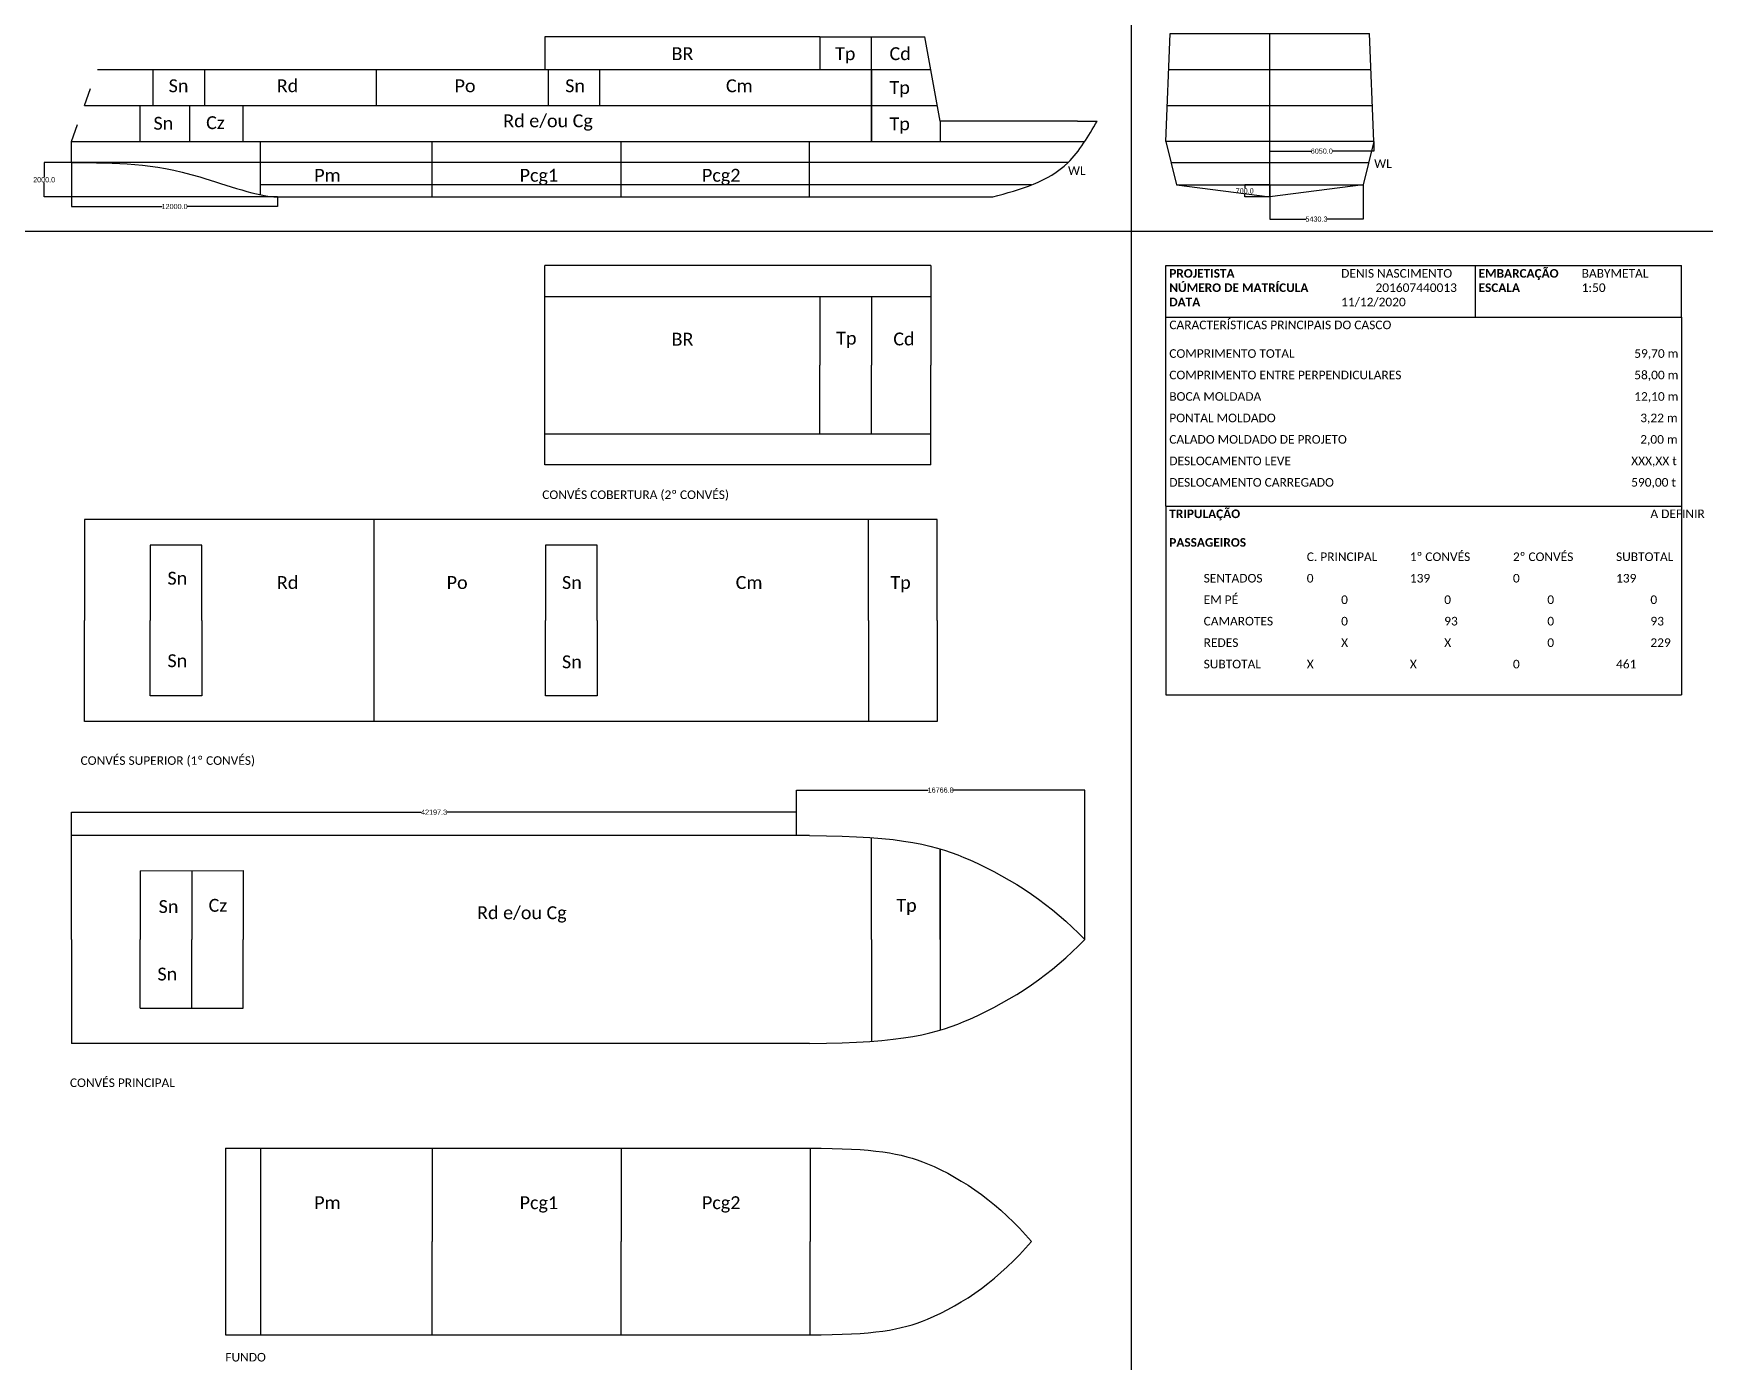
# Model space of a CAD drawing. Header units: millimetres. Extents: x 138690 to 235949, y -70076 to 7261.
import ezdxf

# ---------------------------------------------------------------- set-up
doc = ezdxf.new("R2010")
doc.units = ezdxf.units.MM
for name, color, linetype in [('Casco', 7, 'Continuous'), ('Conves_Cobertura', 8, 'Continuous'), ('Conves_Principal', 2, 'Continuous'), ('Conves_superior', 4, 'Continuous'), ('Fundo', 3, 'Continuous'), ('Linha dagua', 151, 'Continuous')]:
    doc.layers.add(name, color=color, linetype=linetype)
doc.styles.add('Fonte', font='calibril.ttf', dxfattribs={"height": 500})
doc.styles.add('Siglas', font='calibril.ttf', dxfattribs={"height": 750})
doc.styles.get("Standard").update_dxf_attribs({"font": 'arial.ttf'})
doc.dimstyles.new('Cota', dxfattribs={"dimtxt": 300, "dimasz": 0.18, "dimexe": 0.18, "dimexo": 0.0625, "dimgap": 0.1, "dimtad": 0, "dimtih": 1, "dimtoh": 1, "dimdec": 1, "dimzin": 0, "dimdsep": 46, "dimtxsty": 'Standard', "dimcen": 0.09, "dimclrd": 256, "dimclre": 256, "dimclrt": 256, "dimadec": 0, "dimazin": 0, "dimtfac": 1, "dimtdec": 1, "dimtofl": 0, "dimtmove": 0, "dimatfit": 3, "dimfxl": 1, "dimtfillclr": 256, "dimtolj": 1, "dimtzin": 0, "dimlwd": -1, "dimlwe": -1, "dimarcsym": 0})

# ---------------------------------------------------------------- blocks, each defined once
blk = doc.blocks.new('*D0')
at = {"layer": 'Casco', "transparency": 16777216}
for p, q in [((210647, -1562), (210647, -3553)), ((216077, -1562), (216077, -3553)), ((210647, -3553), (212739, -3553)), ((216077, -3553), (213985, -3553))]:
    blk.add_line(p, q, dxfattribs=at)
for points in [[(210647, -3553), (210647, -3553), (210647, -3553)], [(216077, -3553), (216077, -3553), (216077, -3553)]]:
    blk.add_solid(points, dxfattribs=at)
at = {"layer": 'Defpoints', "color": 0, "transparency": 16777216}
for p in [(210647, -1562), (216077, -1562), (210647, -3553)]:
    blk.add_point(p, dxfattribs=at)
at = {"layer": 'Casco', "transparency": 16777216, "insert": (213362, -3553), "char_height": 300, "attachment_point": 5}
blk.add_mtext('\\A1;5430.3', dxfattribs=at)
blk = doc.blocks.new('*D1')
at = {"layer": 'Casco', "transparency": 16777216}
for p, q in [((210647, -1562), (209185, -1562)), ((209185, -1562), (209185, -1758)), ((209185, -2261), (209185, -2065)), ((210647, -2262), (209185, -2262))]:
    blk.add_line(p, q, dxfattribs=at)
for points in [[(209185, -1562), (209185, -1562), (209185, -1562)], [(209185, -2261), (209185, -2261), (209185, -2262)]]:
    blk.add_solid(points, dxfattribs=at)
at = {"layer": 'Defpoints', "color": 0, "transparency": 16777216}
for p in [(209185, -1562), (210647, -1562), (210647, -2262)]:
    blk.add_point(p, dxfattribs=at)
at = {"layer": 'Casco', "transparency": 16777216, "insert": (209185, -1912), "char_height": 300, "attachment_point": 5}
blk.add_mtext('\\A1;700.0', dxfattribs=at)
blk = doc.blocks.new('*D3')
at = {"layer": 'Casco', "transparency": 16777216}
for p, q in [((210647, -262), (210647, 403)), ((210647, 403), (213049, 403)), ((216696, 403), (214295, 403)), ((216697, 958), (216697, 402))]:
    blk.add_line(p, q, dxfattribs=at)
for points in [[(210647, 403), (210647, 403), (210647, 403)], [(216696, 403), (216696, 403), (216697, 403)]]:
    blk.add_solid(points, dxfattribs=at)
at = {"layer": 'Defpoints', "color": 0, "transparency": 16777216}
for p in [(216697, 958), (216697, 403), (210647, -262)]:
    blk.add_point(p, dxfattribs=at)
at = {"layer": 'Casco', "transparency": 16777216, "insert": (213672, 403), "char_height": 300, "attachment_point": 5}
blk.add_mtext('\\A1;6050.0', dxfattribs=at)
blk = doc.blocks.new('*D4')
at = {"layer": 'Casco', "transparency": 16777216}
for p, q in [((140903, -262), (140903, -2821)), ((140903, -2821), (146179, -2821)), ((152903, -2821), (147628, -2821)), ((152903, -2262), (152903, -2821))]:
    blk.add_line(p, q, dxfattribs=at)
for points in [[(140903, -2821), (140903, -2821), (140903, -2821)], [(152903, -2821), (152903, -2821), (152903, -2821)]]:
    blk.add_solid(points, dxfattribs=at)
at = {"layer": 'Defpoints', "color": 0, "transparency": 16777216}
for p in [(140903, -262), (140903, -2821), (152903, -2262)]:
    blk.add_point(p, dxfattribs=at)
at = {"layer": 'Casco', "transparency": 16777216, "insert": (146903, -2821), "char_height": 300, "attachment_point": 5}
blk.add_mtext('\\A1;12000.0', dxfattribs=at)
blk = doc.blocks.new('*D5')
at = {"layer": 'Casco', "transparency": 16777216}
for p, q in [((140903, -262), (139314, -262)), ((139314, -262), (139314, -1108)), ((139314, -2261), (139314, -1415)), ((152903, -2262), (139314, -2262))]:
    blk.add_line(p, q, dxfattribs=at)
for points in [[(139314, -262), (139314, -262), (139314, -262)], [(139314, -2261), (139314, -2261), (139314, -2262)]]:
    blk.add_solid(points, dxfattribs=at)
at = {"layer": 'Defpoints', "color": 0, "transparency": 16777216}
for p in [(140903, -262), (139314, -2262), (152903, -2262)]:
    blk.add_point(p, dxfattribs=at)
at = {"layer": 'Casco', "transparency": 16777216, "insert": (139314, -1262), "char_height": 300, "attachment_point": 5}
blk.add_mtext('\\A1;2000.0', dxfattribs=at)
blk = doc.blocks.new('*D6')
at = {"layer": 'Casco', "transparency": 16777216}
for p, q in [((183106, -39448), (183106, -36801)), ((183106, -36801), (190764, -36801)), ((199872, -36801), (192215, -36801)), ((199873, -45498), (199873, -36801))]:
    blk.add_line(p, q, dxfattribs=at)
for points in [[(183106, -36801), (183106, -36801), (183106, -36801)], [(199872, -36801), (199872, -36801), (199873, -36801)]]:
    blk.add_solid(points, dxfattribs=at)
at = {"layer": 'Defpoints', "color": 0, "transparency": 16777216}
for p in [(199873, -36801), (183106, -39448), (199873, -45498)]:
    blk.add_point(p, dxfattribs=at)
at = {"layer": 'Casco', "transparency": 16777216, "insert": (191489, -36801), "char_height": 300, "attachment_point": 5}
blk.add_mtext('\\A1;16766.8', dxfattribs=at)
blk = doc.blocks.new('*D7')
at = {"layer": 'Casco', "transparency": 16777216}
for p, q in [((140908, -39448), (140908, -38085)), ((140909, -38086), (161262, -38086)), ((183106, -38086), (162752, -38086)), ((183106, -39448), (183106, -38085))]:
    blk.add_line(p, q, dxfattribs=at)
for points in [[(140909, -38086), (140909, -38086), (140908, -38086)], [(183106, -38086), (183106, -38086), (183106, -38086)]]:
    blk.add_solid(points, dxfattribs=at)
at = {"layer": 'Defpoints', "color": 0, "transparency": 16777216}
for p in [(140908, -38086), (140908, -39448), (183106, -39448)]:
    blk.add_point(p, dxfattribs=at)
at = {"layer": 'Casco', "transparency": 16777216, "insert": (162007, -38086), "char_height": 300, "attachment_point": 5}
blk.add_mtext('\\A1;42197.3', dxfattribs=at)

msp = doc.modelspace()

# ---------------------------------------------------------------- linework, layer by layer
for p, q in [((184461.51, 7058.35), (168461.51, 7058.35)), ((168461.51, 7058.35), (168461.51, 5158.35)), ((184461.51, 7058.35), (190559.85, 7058.35)), ((184461.51, 7058.35), (184461.51, 5158.35)), ((187461.51, 958.35), (187461.51, 7058.35)), ((191461.51, 2158.35), (190559.85, 7058.35)), ((204596.65, 958.35), (204846.65, 7260.89)), ((204846.65, 7260.89), (216446.65, 7260.89)), ((210646.65, -2261.65), (210646.65, 7260.89)), ((216696.65, 958.35), (216446.65, 7260.89)), ((145658.26, 3058.35), (145660, 5158.35)), ((148658.26, 3058.35), (148658.26, 5158.35)), ((158658.26, 3058.35), (158658.26, 5158.35)), ((168658.26, 3058.35), (168658.26, 5158.35)), ((171658.26, 3058.35), (171658.26, 5158.35)), ((187461.51, 5158.35), (187461.51, 958.35)), ((141657.91, 3058.35), (142017.28, 4058.35)), ((144903.23, 958.35), (144903.23, 3058.35)), ((147801.76, 958.35), (147798.64, 3058.35)), ((150895.05, 958.35), (150895.05, 3058.35)), ((140903.23, 958.35), (141262.6, 1958.35)), ((199461.51, 2158.35), (191461.51, 2158.35)), ((191461.51, 2158.35), (191461.51, 958.35)), ((199461.51, 2158.35), (200596.65, 2158.35)), ((140903.23, -261.65), (140903.23, 958.35)), ((151903.27, -2134.36), (151903.27, 958.35)), ((161903.27, -2261.65), (161903.27, 958.35)), ((172903.27, -2261.65), (172903.27, 958.35)), ((183853.63, -2261.65), (183853.63, 958.35)), ((204596.65, 958.35), (205216.32, -1561.65)), ((216696.65, 958.35), (216076.98, -1561.65)), ((205216.32, -1561.65), (210646.65, -2261.65)), ((216076.98, -1561.65), (210646.65, -2261.65)), ((152903.23, -2261.65), (194522.76, -2261.65)), ((168461.51, -8061.65), (190909.47, -8061.65)), ((184461.51, -8061.65), (184461.51, -12061.65)), ((187461.51, -8061.65), (187461.51, -12061.65)), ((190909.47, -8061.65), (190909.47, -12061.65)), ((184461.51, -16061.65), (184461.51, -12061.65)), ((187461.51, -16061.65), (187461.51, -12061.65)), ((190909.47, -16061.65), (190909.47, -12061.65)), ((168461.51, -16061.65), (190909.47, -16061.65)), ((158492.65, -21036.12), (158492.65, -32802.12)), ((187292.72, -26919.12), (187292.72, -21036.12)), ((145492.65, -22536.12), (145492.65, -26919.12)), ((148492.65, -22536.12), (145492.65, -22536.12)), ((148492.65, -26919.12), (148492.65, -22536.12)), ((168492.65, -22536.12), (168492.65, -26919.12)), ((171492.65, -22536.12), (168492.65, -22536.12)), ((171492.65, -26919.12), (171492.65, -22536.12)), ((145492.65, -31302.12), (145492.65, -26919.12)), ((148492.65, -26919.12), (148492.65, -31302.12)), ((168492.65, -31302.12), (168492.65, -26919.12)), ((171492.65, -26919.12), (171492.65, -31302.12)), ((187292.72, -26919.12), (187292.72, -32802.12)), ((148492.65, -31302.12), (145492.65, -31302.12)), ((171492.65, -31302.12), (168492.65, -31302.12)), ((187466.72, -45497.92), (187465.89, -39565.6)), ((187466.72, -45497.92), (187465.89, -39596.68)), ((191466.72, -40223.54), (191466.72, -50772.31)), ((191466.72, -45497.92), (191466.72, -40223.54)), ((144906.13, -41497.92), (150901.11, -41489)), ((144906.13, -41497.92), (144908.45, -45497.92)), ((147902.49, -41493.46), (147908.45, -45497.92)), ((150901.11, -41489), (150903.39, -45497.92)), ((144910.67, -49497.92), (144908.45, -45497.92)), ((147907.03, -49498.98), (147908.45, -45494.52)), ((150905.66, -49500.04), (150903.39, -45491.12)), ((187466.72, -45497.92), (187465.89, -51399.16)), ((144910.67, -49497.92), (150905.66, -49500.04)), ((151903.27, -57651.93), (151903.27, -68512.93)), ((161903.27, -57651.93), (161903.27, -63082.43)), ((172903.27, -57651.93), (172903.27, -63082.43)), ((183903.27, -57651.94), (183903.27, -63082.43)), ((161903.27, -68512.93), (161903.27, -63082.43)), ((172903.27, -68512.93), (172903.27, -63082.43)), ((183903.27, -68512.91), (183903.27, -63082.43))]:
    msp.add_line(p, q)
for direction in [(0, 1), (1, 0)]:
    msp.add_xline((202596.65, -4261.65), direction)
for points, knots in [([(194522.76, -2261.65), (196137.47, -1823.18), (198690.43, -1129.94), (200084.36, 1274.63), (200596.65, 2158.35)], [6096.56327728, 6096.56327728, 6096.56327728, 6096.56327728, 11179.74341537, 14133.39300089, 14133.39300089, 14133.39300089, 14133.39300089]), ([(140903.23, -261.65), (143638.2, -261.65), (146539.93, -261.65), (151797.9, -2261.65), (152903.23, -2261.65)], [0, 0, 0, 0, 9633.36090274, 14901.08422841, 14901.08422841, 14901.08422841, 14901.08422841])]:
    msp.add_open_spline(points, degree=3, knots=knots)
at = {"layer": 'Casco'}
for p, q in [((204596.65, -6261.65), (234596.65, -6261.65)), ((204596.65, -9261.65), (204596.65, -6261.65)), ((222596.64, -6261.65), (222596.64, -9261.65)), ((234596.65, -9261.65), (234596.65, -6261.65)), ((204596.65, -20261.65), (204596.65, -9261.65)), ((204596.65, -9261.65), (234596.65, -9261.65)), ((234596.65, -9261.65), (234596.65, -20261.65)), ((204596.65, -20261.65), (234596.65, -20261.65)), ((204596.65, -20261.65), (204596.65, -31261.65)), ((234596.65, -20261.65), (234596.65, -31261.65)), ((204596.65, -31261.65), (234596.65, -31261.65))]:
    msp.add_line(p, q, dxfattribs=at)
at = {"layer": 'Conves_Cobertura'}
for p, q in [((142412.58, 5158.35), (190909.47, 5158.35)), ((204750.5, 5163.7), (216542.79, 5163.7)), ((190909.47, -6261.65), (168461.51, -6261.65)), ((168461.51, -17861.65), (168461.51, -6261.65)), ((190909.47, -6261.65), (190909.47, -12061.65)), ((190909.47, -17861.65), (190909.47, -12061.65)), ((190909.47, -17861.65), (168461.51, -17861.65))]:
    msp.add_line(p, q, dxfattribs=at)
at = {"layer": 'Conves_Principal'}
for p, q in [((140903.23, 958.35), (199872.51, 958.35)), ((216696.65, 958.35), (204596.65, 958.35)), ((183858.87, -39448.1), (140908.45, -39448.1)), ((140908.45, -45497.92), (140908.45, -39448.1)), ((140908.45, -45497.92), (140908.45, -51547.74)), ((183858.87, -51547.74), (140908.45, -51547.74))]:
    msp.add_line(p, q, dxfattribs=at)
for points in [[(183858.84, -39448.1), (189328.14, -39456.55), (194062.91, -40853.41), (197981.71, -43519.59), (199872.51, -45497.92)], [(183858.84, -51547.74), (189328.14, -51539.29), (194062.91, -50142.43), (197981.71, -47476.25), (199872.51, -45497.92)]]:
    msp.add_open_spline(points, degree=3, knots=[0, 0, 0, 0, 5158.71567989, 12183.25741641, 12183.25741641, 12183.25741641, 12183.25741641], dxfattribs=at)
at = {"layer": 'Conves_superior'}
for p, q in [((141657.91, 3058.35), (191295.9, 3058.35)), ((204673.48, 3058.35), (216619.82, 3058.35)), ((191295.9, -21036.12), (141657.91, -21036.12)), ((141657.91, -21036.12), (141657.91, -26919.12)), ((191295.9, -26919.12), (191295.9, -21036.12)), ((141657.91, -32802.12), (141657.91, -26919.12)), ((191295.9, -26919.12), (191295.9, -32802.12)), ((191295.9, -32802.12), (141657.91, -32802.12))]:
    msp.add_line(p, q, dxfattribs=at)
at = {"layer": 'Fundo'}
for p, q in [((196778.65, -1561.65), (151903.27, -1561.65)), ((205216.32, -1561.65), (216076.98, -1561.65)), ((149868.99, -57651.93), (149868.99, -68512.93)), ((149868.99, -57651.93), (183853.63, -57651.93)), ((149868.99, -68512.93), (183853.63, -68512.93))]:
    msp.add_line(p, q, dxfattribs=at)
for points in [[(183853.63, -57651.93), (187640.29, -57651.93), (191246.59, -58287.76), (194967.77, -60962.2), (196778.65, -63082.43)], [(183853.63, -68512.93), (187640.29, -68512.93), (191246.59, -67877.1), (194967.77, -65202.65), (196778.65, -63082.43)]]:
    msp.add_open_spline(points, degree=3, knots=[0, 0, 0, 0, 5158.71567989, 12183.25741641, 12183.25741641, 12183.25741641, 12183.25741641], dxfattribs=at)
at = {"layer": 'Linha dagua'}
for p, q in [((198903.23, -261.65), (140903.23, -261.65)), ((204896.65, -261.65), (216396.65, -261.65))]:
    msp.add_line(p, q, dxfattribs=at)

# ---------------------------------------------------------------- texts
at = {"attachment_point": 1}
for s, width, gutter_width, insert, char_height, style in [('BR', 1620.8733, 3750, (175829.34, 6455.01), 750, 'Siglas'), ('Tp', 1620.8733, 3750, (185343.16, 6455.01), 750, 'Siglas'), ('Cd', 1620.8733, 3750, (188514.43, 6455.01), 750, 'Siglas'), ('Sn', 1620.8733, 3750, (146559.13, 4585.69), 750, 'Siglas'), ('Rd', 1620.8733, 3750, (152851.31, 4587.92), 750, 'Siglas'), ('Po', 1620.8733, 3750, (163200.37, 4585.69), 750, 'Siglas'), ('Sn', 1620.8733, 3750, (169639.02, 4585.69), 750, 'Siglas'), ('Cm', 1620.8733, 3750, (178993.41, 4585.69), 750, 'Siglas'), ('Tp', 1620.8733, 3750, (188514.43, 4483.11), 750, 'Siglas'), ('Sn', 1620.8733, 3750, (145676.14, 2402.52), 750, 'Siglas'), ('Cz', 1620.8733, 3750, (148741.7, 2437.73), 750, 'Siglas'), ('Rd e/ou Cg', 11169.7622, 3750, (166033.06, 2547.04), 750, 'Siglas'), ('Tp', 1620.8733, 3750, (188514.43, 2370.37), 750, 'Siglas'), ('Pm', 1620.8733, 3750, (155032.68, -625.75), 750, 'Siglas'), ('Pcg1', 1620.8733, 3750, (166986.48, -625.75), 750, 'Siglas'), ('Pcg2', 1620.8733, 3750, (177596.35, -625.75), 750, 'Siglas'), ('BR', 1620.8733, 3750, (175829.34, -10169.47), 750, 'Siglas'), ('Tp', 1620.8733, 3750, (185411.62, -10110.49), 750, 'Siglas'), ('Cd', 1620.8733, 3750, (188734.31, -10156.86), 750, 'Siglas'), ('CONVÉS COBERTURA (2º CONVÉS)', 12970.0117, 2500, (168301.79, -19350.82), 500, 'Fonte'), ('Sn', 1620.8733, 3750, (146489.46, -24088.45), 750, 'Siglas'), ('Rd', 1620.8733, 3750, (152857.29, -24336.78), 750, 'Siglas'), ('Po', 1620.8733, 3750, (162739.71, -24336.78), 750, 'Siglas'), ('Sn', 1620.8733, 3750, (169452.16, -24336.78), 750, 'Siglas'), ('Cm', 1620.8733, 3750, (179563.34, -24336.78), 750, 'Siglas'), ('Tp', 1620.8733, 3750, (188563.4, -24336.78), 750, 'Siglas'), ('Sn', 1620.8733, 3750, (146489.46, -28892.04), 750, 'Siglas'), ('Sn', 1620.8733, 3750, (169452.16, -28956.5), 750, 'Siglas'), ('CONVÉS SUPERIOR (1º CONVÉS)', 12970.0117, 2500, (141432.28, -34828.12), 500, 'Fonte'), ('Sn', 1620.8733, 3750, (145977.39, -43205.84), 750, 'Siglas'), ('Cz', 1620.8733, 3750, (148884.9, -43134.4), 750, 'Siglas'), ('Rd e/ou Cg', 11169.7622, 3750, (164510.42, -43563.96), 750, 'Siglas'), ('Tp', 1620.8733, 3750, (188909.29, -43134.4), 750, 'Siglas'), ('Sn', 1620.8733, 3750, (145905.89, -47135.46), 750, 'Siglas'), ('CONVÉS PRINCIPAL', 12970.0117, 2500, (140813.91, -53590.75), 500, 'Fonte'), ('Pm', 1620.8733, 3750, (155032.68, -60449.32), 750, 'Siglas'), ('Pcg1', 1620.8733, 3750, (166986.48, -60449.32), 750, 'Siglas'), ('Pcg2', 1620.8733, 3750, (177596.35, -60449.32), 750, 'Siglas'), ('FUNDO', 12970.0117, 2500, (149861.13, -69570.27), 500, 'Fonte')]:
    msp.add_mtext_dynamic_manual_height_columns(s, width=width, gutter_width=gutter_width, heights=[0], dxfattribs=dict(at, insert=insert, char_height=char_height, style=style))
at = {"layer": 'Casco', "char_height": 500, "attachment_point": 1, "style": 'Fonte'}
for s, width, heights, insert in [('\\pxql;{\\fCalibri Light|b1|i0|c0|p34;PROJETISTA^I}^I^I^IDENIS NASCIMENTO\\P{\\fCalibri Light|b1|i0|c0|p34;NÚMERO DE MATRÍCULA}^I^I201607440013\\P{\\fCalibri Light|b1|i0|c0|p34;DATA}^I^I^I^I^I11/12/2020', 17599.988, [2800], (204796.65, -6461.65)), ('\\pxt8;{\\fCalibri Light|b1|i0|c0|p34;EMBARCAÇÃO}^IBABYMETAL\\P{\\fCalibri Light|b1|i0|c0|p34;ESCALA}^I^I1:50', 11600.012, [0], (222796.64, -6461.65)), ('{\\Q1;CARACTERÍSTICAS PRINCIPAIS DO CASCO\\Q10;\\P}\\P\\pxsm1.5,ql;COMPRIMENTO TOTAL^I^I^I^I^I^I^I^I^I^I      59,70 m\\PCOMPRIMENTO ENTRE PERPENDICULARES^I^I^I^I^I^I^I      58,00 m\\PBOCA MOLDADA^I^I^I^I^I^I^I^I^I^I^I      12,10 m\\PPONTAL MOLDADO^I^I^I^I^I^I^I^I^I^I        3,22 m\\PCALADO MOLDADO DE PROJETO^I^I^I^I^I^I^I^I        2,00 m\\PDESLOCAMENTO LEVE^I^I^I^I^I^I^I^I^I^I     XXX,XX t\\PDESLOCAMENTO CARREGADO^I^I^I^I^I^I^I^I^I     590,00 t ', 29600, [10600], (204796.65, -9461.65)), ('{\\fCalibri Light|b1|i0|c0|p34;TRIPULAÇÃO^I^I^I^I^I^I^I^I^I^I^I^I}A DEFINIR\\P\\P{\\fCalibri Light|b1|i0|c0|p34;PASSAGEIROS}\\P\\pxsm1.5;^I^I^I^IC. PRINCIPAL^I1º CONVÉS^I^I2º CONVÉS^I^ISUBTOTAL\\P^ISENTADOS^I^I0^I^I^I139^I^I^I0^I^I^I139\\P^IEM PÉ^I^I^I0^I^I^I0^I^I^I0^I^I^I0^ICAMAROTES^I^I0^I^I^I93^I^I^I0^I^I^I93\\P^IREDES^I^I^IX^I^I^IX^I^I^I0^I^I^I229\\P^ISUBTOTAL^I^IX^I^I^IX^I^I^I0^I^I^I461', 29600, [10600], (204796.65, -20461.65))]:
    msp.add_mtext_dynamic_manual_height_columns(s, width=width, gutter_width=2500, heights=heights, dxfattribs=dict(at, insert=insert))
at = {"layer": 'Linha dagua', "char_height": 500, "attachment_point": 1, "style": 'Fonte'}
for insert in [(198903.23, -481.04), (216721.15, -74.85)]:
    msp.add_mtext_dynamic_manual_height_columns('WL', width=2578.6279, gutter_width=2500, heights=[0], dxfattribs=dict(at, insert=insert))

# ---------------------------------------------------------------- dimensions: what is measured, and where the dimension line sits
at = {"layer": 'Casco'}
for base, p1, p2, picture, middle in [((216696.65, 402.66), (210646.65, -261.65), (216696.65, 958.35), '*D3', (213671.65, 402.66)), ((140903.23, -2821.25), (152903.23, -2261.65), (140903.23, -261.65), '*D4', (146903.23, -2821.25)), ((210646.65, -3552.7), (216076.98, -1561.65), (210646.65, -1561.65), '*D0', (213361.81, -3552.7)), ((199872.51, -36801.22), (183105.74, -39448.1), (199872.51, -45497.92), '*D6', (191489.12, -36801.22)), ((140908.45, -38085.64), (183105.74, -39448.1), (140908.45, -39448.1), '*D7', (162007.09, -38085.64))]:
    dim = msp.add_linear_dim(base=base, p1=p1, p2=p2, dimstyle='Cota', dxfattribs=at)
    dim.commit()
    dim.dimension.update_dxf_attribs({"geometry": picture, "text_midpoint": middle})
for base, p1, p2, picture, middle in [((139314.34, -2261.65), (140903.27, -261.65), (152903.23, -2261.65), '*D5', (139314.34, -1261.65)), ((209185.17, -1561.65), (210646.65, -2261.65), (210646.65, -1561.65), '*D1', (209185.17, -1911.65))]:
    dim = msp.add_linear_dim(base=base, p1=p1, p2=p2, angle=90, dimstyle='Cota', dxfattribs=at)
    dim.commit()
    dim.dimension.update_dxf_attribs({"geometry": picture, "text_midpoint": middle})

doc.saveas('drawing.dxf')
